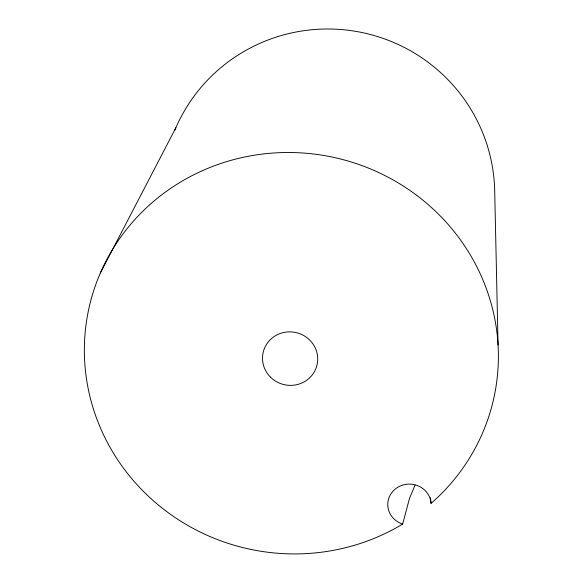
<?xml version="1.0" encoding="UTF-8"?>
<svg xmlns="http://www.w3.org/2000/svg" width="583" height="583" viewBox="0 0 583 583"><rect width="100%" height="100%" fill="white"/><g stroke="black" fill="none" stroke-linecap="round" stroke-linejoin="round"><path stroke-width="0.87" d="M402.678 524.066A21.68 20.514 2.3 0 1 388.154 500.644A21.68 20.514 2.3 0 1 410.804 484.145A21.68 20.514 2.3 0 1 431.07 503.377A207.373 200.341 13.1 0 0 365.111 166.774A207.373 200.341 13.1 0 0 85.424 370.548A207.373 200.341 13.1 0 0 402.678 524.066L409.514 498.305L415.038 485.151M100.363 273.004L175.891 127.692M430.378 497.663L431.07 503.377M498.071 345.063L494.697 190.889A166.286 164.377 13.1 0 0 359.055 31.948A166.286 164.377 13.1 0 0 174.842 130.155M270.425 377.084A27.656 26.709 13.1 0 0 316.722 366.16A27.656 26.709 13.1 0 0 283.192 332.616A27.656 26.709 13.1 0 0 270.425 377.084"/></g></svg>
